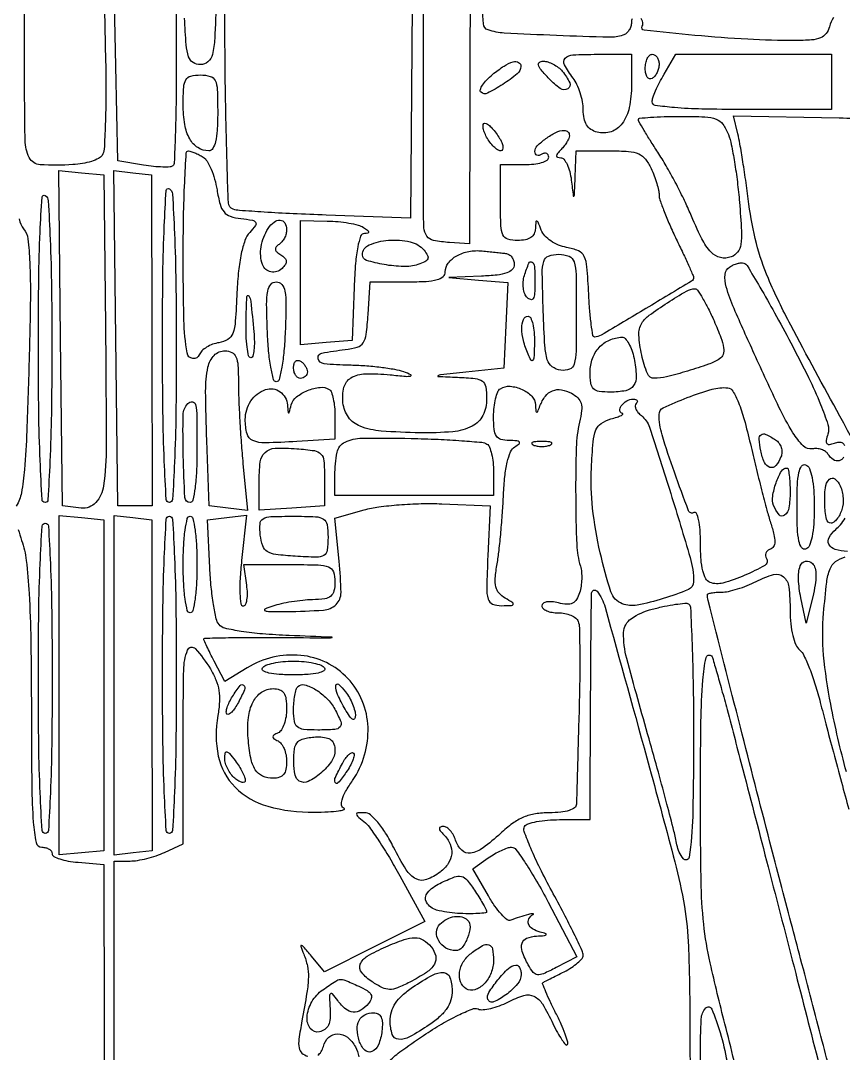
# Model space of a CAD drawing. Extents: x 24 to 1546, y 0 to 2379.
# Drawn here: x 188.4 to 307.7, y 1256.1 to 1405.9 of the extents above; entities that cross this region are included whole.
import ezdxf

# ---------------------------------------------------------------- set-up
doc = ezdxf.new("R2010")
doc.units = 0
doc.header["$MEASUREMENT"] = 0
doc.layers.get('0').update_dxf_attribs({"linetype": 'CONTINUOUS'})

msp = doc.modelspace()

# ---------------------------------------------------------------- linework, layer by layer
for points in [[(339.46395, 1554.999339, -0.000003), (282.698834, 1555.153426, -0.227171)], [(514.769083, 1516.135333, 0.000015), (559.321584, 1516.282001, 0.198049)], [(245.036602, 1495.453169, 0.000005), (244.992793, 1481.241243, 0.002008)], [(253.747389, 1478.25), (253.5, 1373.5), (250.628424, 1373.70491, -0.028549), (248.286929, 1374.007028, -0.196693), (247.332745, 1374.623798, -0.140136), (246.912096, 1375.85156, -0.012335), (246.822713, 1379.167029, -0.000951), (246.821518, 1382.300117, -0.000025), (246.843218, 1396.106877, -0.000053), (246.871267, 1412.331052, -0.000036), (246.906409, 1430.75)], [(302.225653, 1186.047247, -0.000033), (424.8983, 1186.005815, -0.00004), (547.358432, 1185.946715, -0.198766)], [(245.226601, 1414.365366), (244.953201, 1377.230732), (232.726601, 1377.675393, -0.002758), (227.951378, 1377.875439, -0.003961), (223.724376, 1378.109458, -0.002149), (220.155812, 1378.350796, -0.061101), (219.25, 1378.528642, -0.314686), (218.549308, 1379.459747, -0.002587), (218.258371, 1389.090771, -0.005219), (218.052386, 1403.211409, -0.001037), (218, 1428.468615)], [(277.075162, 1406.160499, 0.072152), (277, 1405.64235, -0.077611), (276.907082, 1405.047339, -0.06791), (276.635581, 1404.478676, -0.070324), (276.233606, 1404.021709, -0.097095), (275.759424, 1403.753141, -0.08756), (273.81136, 1403.464543, -0.003042), (266.126439, 1403.723488, -0.003653), (258.55791, 1404.080021, -0.067909), (256.213653, 1404.530838, -0.299967), (255.523452, 1405.415859, -0.010151), (255.249076, 1410.04594, -0.010498)], [(216.790619, 1408.983715, -0.004426), (216.564904, 1403.270465, -0.047198), (216.234719, 1400.971792, -0.154747), (215.59316, 1399.911274, -0.181889), (214.5, 1399.5, -0.142407), (213.430103, 1399.811029, -0.170922), (212.785494, 1400.630711, -0.063513), (212.434169, 1402.355213, -0.007586), (212.20431, 1406.25, -0.007213)], [(306.274262, 1406.344555, 0.070821), (305.710251, 1405, -0.100195), (305.220498, 1404.000213, -0.133917), (304.41939, 1403.392062, -0.07817), (303.081342, 1403.082927, -0.017759), (300.747244, 1403, -0.013493), (293.850829, 1403.186139, -0.009846), (286.205482, 1403.750321, -0.003174), (278.838028, 1404.487309, -0.552265), (278.548432, 1405.078364, 0.128846), (278.654792, 1405.425522, 0.100717), (278.591851, 1405.816177, 0.089041), (278.368157, 1406.190956, 0.075516)], [(316.509621, 1332.366477, -0.010782), (307.218584, 1348.5, -0.003142), (300.086017, 1361.723728, -0.020849), (296.847599, 1368.485094, -0.038577), (295.113224, 1373.584069, -0.031169), (294.029584, 1379.266668, 0.003699), (293.611154, 1382.382027, 0.003959), (293.155491, 1385.42105, 0.003758), (292.723651, 1388.026318, 0.018533), (292.415055, 1389.482427), (291.769798, 1392.053332), (307.134899, 1391.776666, -0.002873), (315.669224, 1391.57394, -0.022203)], [(669.79548, 1002.302636, -0.00002), (669.596685, 899.530331, -0.000025), (669.388942, 796.915146, -0.198373)], [(188.24063, 1377.120621, 0.14523), (188.863793, 1375.66412, -0.144815), (189.481825, 1374.222849, -0.018355), (189.757634, 1370.815013, -0.014169), (189.839011, 1365.637031, -0.003694), (189.67252, 1357.317195, -0.002003), (189.328646, 1346.369721, -0.012573), (188.990173, 1340.786704, -0.023504), (188.540365, 1337.416877, -0.093743), (187.796533, 1335.479801, 0.15408)], [(307.757963, 1342.56729, -0.225364), (307.10681, 1342.051377, -0.210624), (306.256924, 1342.213479, -0.103763), (305.48361, 1343.02652, 0.110485), (305.11996, 1343.398814, 0.064556), (304.55531, 1343.670272, 0.059705), (303.886738, 1343.805751, 0.062135), (303.214336, 1343.77652, -0.245127), (301.892089, 1344.204771, -0.057237), (300.411377, 1346.103019, -0.026195), (298.38661, 1349.847295, -0.00397), (294.796376, 1357.565233, -0.004251), (291.873662, 1364.12825, -0.03325), (290.74661, 1367.274429, -0.088686), (290.564841, 1369.075166, -0.236687), (291.211246, 1370.150776, -0.038015), (291.76379, 1370.444683, -0.037341), (292.357727, 1370.653588, -0.039844), (292.905425, 1370.755471, -0.102287), (293.304422, 1370.715603, -0.183592), (293.767897, 1370.350976, -0.002533), (295.631173, 1367.214152, -0.00673), (297.742873, 1363.504256, -0.004331), (300.095663, 1359.149479, -0.007576), (302.667704, 1354.105257, -0.017508), (304.407161, 1350.224414, -0.0184), (305.472103, 1347.303011, -0.156278), (305.475851, 1345.923912, 0.029039), (305.239564, 1344.995712, 0.208646), (305.338203, 1344.554982, 0.284776), (305.696248, 1344.410161, 0.049016), (306.434609, 1344.613281, -0.069108), (307.109128, 1344.770085, -0.166961), (307.599922, 1344.649744, -0.174773), (307.898977, 1344.259138, -0.076994)], [(202, 1213), (202, 1284), (204.300635, 1284, 0.041106), (205.374239, 1284.088412, 0.020257), (206.716106, 1284.367188, 0.01995), (208.094063, 1284.771257, 0.027417), (209.292833, 1285.25), (211.984396, 1286.5), (211.992198, 1301.309017, -0.003775), (212.075917, 1311.673751, -0.085847), (212.627432, 1314.590139, -0.563153), (213.751608, 1314.802671, -0.046407), (215.940624, 1311.857238, -0.040017), (216.745214, 1310.259029, -0.057182), (217.171613, 1308.731178, -0.053866), (217.254784, 1307.07879, -0.030892), (217.017428, 1305.095304, 0.097237), (217.093995, 1299.205617, 0.1452), (219.524815, 1294.705338, 0.130193), (224.262576, 1291.94063, 0.071024), (230.984398, 1291.078947, 0.00842), (233.024184, 1291.142511, 0.0201), (234.533372, 1291.275945, 0.045538), (235.313448, 1291.449887, 0.700426), (235.320696, 1291.638715, -0.265855), (234.968862, 1292.088354, -0.111182), (235.030303, 1292.882904, -0.056451), (235.547186, 1294.067565, -0.018011), (236.570696, 1295.699315, 0.158932), (238.798951, 1303.419141, 0.181751), (235.864637, 1310.481176, 0.183401), (229.032752, 1313.820603, 0.161228), (221.263754, 1312.019325), (218.027508, 1310.046125), (216.513754, 1312.973403, -0.003861), (215.933613, 1314.116828, -0.005717), (215.444303, 1315.128818, -0.002759), (215.044152, 1315.993515, -0.106346), (214.998768, 1316.20034, -0.408511), (215.116854, 1316.321747, -0.000763), (218.156072, 1316.388907, -0.004356), (221.626304, 1316.430049, -0.002612), (225.748768, 1316.421471, 0.00009), (233.109469, 1316.369036, 0.045998), (233.567643, 1316.408069, 0.8969), (233.564247, 1316.457696, 0.000147), (227.343326, 1316.706558, -0.010117), (223.514114, 1316.936291, -0.018557), (220.410535, 1317.301913, -0.017468), (218.054551, 1317.753323, -0.167589), (217.199421, 1318.285086, -0.117125), (216.794428, 1319.125231, -0.013479), (216.397587, 1321.199369, -0.015651), (216.064635, 1323.730559, -0.012166), (215.856096, 1326.5), (215.5, 1333.5), (218.337613, 1333.824877), (221.175225, 1334.149753), (220.471116, 1327.574877, 0.011404), (220.245219, 1324.888008, 0.024363), (220.219497, 1322.805905, 0.024877), (220.3481, 1321.316067, 0.374961), (220.71031, 1321, 0.292964), (221.041318, 1321.212156, 0.066276), (221.247179, 1321.88125, 0.048748), (221.313852, 1322.850196, 0.029261), (221.213308, 1324), (220.773001, 1327), (227.386501, 1327, -0.006177), (231.592205, 1326.948042, -0.084375), (233.08865, 1326.655496, -0.227215), (233.770517, 1325.941723, -0.079088), (234, 1324.5, -0.050919), (233.863587, 1323.163961, -0.174905), (233.415032, 1322.432034, -0.135536), (232.519797, 1322.047981, -0.026296), (230.75, 1321.90032, 0.019113), (229.323143, 1321.80188, 0.013248), (227.720313, 1321.586463, 0.013381), (226.189639, 1321.297077, 0.026632), (225, 1320.971846, 0.021186), (223.843032, 1320.53308, 0.6706), (223.846473, 1320.310969, 0.092397), (224.520384, 1320.181648, 0.003784), (227, 1320.187218, 0.014357), (232.326836, 1320.392547, 0.175844), (234.161239, 1321.201574, 0.209005), (234.88335, 1322.932547, 0.021313), (234.61293, 1327.473798), (233.971741, 1333.732166), (238.235871, 1334.921599, -0.034556), (240.357547, 1335.358181, -0.013887), (243.303662, 1335.671891, -0.013664), (246.507446, 1335.83538, -0.016821), (249.5, 1335.805516), (256.5, 1335.5), (256.171057, 1328.25, 0.004992), (256.006807, 1323.606257, 0.074039), (256.20515, 1321.994416, 0.234828), (256.852083, 1321.273761, 0.098065), (258.171057, 1321.030409, 0.006142), (259.607608, 1321.066817, 0.281729), (259.843427, 1321.223636, 0.377959), (259.773892, 1321.458371, 0.008336), (258.677365, 1322.120747, -0.082491), (257.794347, 1322.851531, -0.122373), (257.340484, 1323.742136, -0.079179), (257.250856, 1325.025141, -0.019774), (257.519553, 1327.115735, 0.0134), (257.79289, 1329.047394, 0.005511), (258.06418, 1331.678384, 0.005448), (258.293533, 1334.509618, 0.006964), (258.440019, 1337.122333, -0.016098), (258.637066, 1339.770434, -0.031858), (258.993733, 1341.846204, -0.03957), (259.478952, 1343.345694, -0.154799), (260.097831, 1344.081625, 0.036022), (260.694164, 1344.522325, 0.427579), (260.708166, 1344.78022, 0.191037), (260.353864, 1344.946762, 0.01377), (259.25, 1344.984687, -0.065709), (258.075439, 1345.147856, -0.183123), (257.414583, 1345.631211, -0.122112), (257.084677, 1346.581801, -0.022761), (257, 1348.440983, -0.027155), (257.074083, 1349.804037, -0.033693), (257.296379, 1351.054349, -0.035834), (257.618865, 1352.044193, -0.158978), (258.008949, 1352.505531, -0.158305), (259.413487, 1352.848606, -0.089033), (261.130471, 1352.406473, -0.091796), (262.542368, 1351.413976, -0.18407), (263.078947, 1350.182612, 0.007185), (263.135733, 1349.25674, 0.315171), (263.252795, 1349.113819, 0.378554), (263.403603, 1349.186643, 0.008361), (263.728891, 1350, -0.072641), (264.519306, 1351.41721, -0.134529), (265.561052, 1352.208428, -0.13922), (266.834133, 1352.343169, -0.080217), (268.302676, 1351.838013, -0.068138), (269.227495, 1351.167301, -0.134286), (269.690945, 1350.394661, -0.099166), (269.771662, 1349.329461, -0.026934), (269.474529, 1347.657788, 0.050058), (268.990921, 1343.950954, 0.008821), (268.906161, 1336.922072, 0.007891), (269.056622, 1329.880643, 0.066094), (269.591255, 1326.75, -0.053768), (269.752239, 1325.929339, -0.029277), (269.78075, 1324.901669, -0.028822), (269.686758, 1323.841532, -0.04034), (269.473103, 1322.915256, -0.058513), (269.025863, 1321.925018, -0.145995), (268.445191, 1321.395091, -0.13128), (267.625586, 1321.238545, -0.043419), (266.405716, 1321.434308, 0.036495), (265.46481, 1321.598676, 0.067833), (264.692058, 1321.571256, 0.105899), (264.185539, 1321.367806, 0.249451), (264, 1321.019052, 0.216516), (264.177128, 1320.629186, 0.078992), (264.702947, 1320.299347, 0.060068), (265.476766, 1320.074656, 0.040673), (266.393011, 1320, -0.048629), (267.343719, 1319.907317, -0.054174), (268.222999, 1319.632812, -0.061514), (268.906364, 1319.228995, -0.138405), (269.262359, 1318.75, -0.085614), (269.440334, 1317.840625, -0.003191), (269.496576, 1314.342187, -0.0057), (269.489483, 1310.188391, -0.003969), (269.390797, 1305.5, 0.000114), (269.255947, 1300.811593, 0.000164), (269.138792, 1296.657813, 0.000087), (269.041301, 1293.138513, 0.002591), (269.021449, 1292.25, -0.234456), (268.751078, 1291.727801, -0.081039), (267.972552, 1291.331624, -0.053152), (266.74516, 1291.079241, -0.024153), (265.105755, 1291, 0.039438), (263.063262, 1290.838644, 0.060529), (261.359155, 1290.351238, 0.057102), (259.752683, 1289.445097, 0.030937), (258, 1288, -0.028274), (255.470003, 1285.891291, -0.122011), (253.676989, 1285.142771, -0.234655), (252.397726, 1285.550187, -0.124176), (251.5, 1287, 0.048189), (251.173243, 1287.765089, 0.056007), (250.718985, 1288.4125, 0.064753), (250.212682, 1288.85454, 0.148173), (249.732612, 1289, 0.079319), (249.286116, 1288.92872, 0.339812), (249.143788, 1288.720251, 0.160129), (249.280972, 1288.370364, 0.023548), (249.8, 1287.8, -0.094424), (250.706048, 1286.467379, -0.128239), (250.927832, 1285.036094, -0.123017), (250.422491, 1283.635018, -0.082821), (249.25, 1282.392046, -0.073361), (247.276442, 1281.306586, -0.21504), (245.763903, 1281.408451, -0.131116), (244.339827, 1282.739426, -0.022356), (242.5, 1286, 0.021592), (241.35561, 1288.035368, 0.03607), (240.20263, 1289.625087, 0.042872), (239.135918, 1290.692041, 0.176762), (238.292024, 1291, 0.015028), (237.321026, 1290.97081, 0.372233), (237.143176, 1290.797389, 0.241585), (237.258604, 1290.515592, 0.008681), (238.185113, 1289.75, -0.068522), (238.997861, 1288.896155, -0.009952), (240.363714, 1286.916772, -0.011111), (241.888988, 1284.494078, -0.009312), (243.400633, 1281.860286), (247.04878, 1275.220573), (239.77439, 1271.581278), (232.5, 1267.941982), (230.583993, 1270.220991, 0.00294), (229.431164, 1271.57598, 0.154391), (229.143465, 1271.753795, 0.603152), (229.038737, 1271.63737, 0.008035), (229.478545, 1270.5, -0.045233), (229.999743, 1268.782585, -0.057847), (230.146041, 1267.137097, -0.033664), (229.93605, 1264.91431, -0.006076), (229.21826, 1260.822304, 0.011019), (228.782269, 1258.183755, 0.077314), (228.798645, 1256.884217, 0.174333), (229.213353, 1256.146492, 0.114928), (230.083257, 1255.688479, 0.085666)], [(305.921952, 1253.030288, 0.000663), (304.666301, 1257.866641, 0.000361), (303.112163, 1263.802647, 0.00036), (301.523161, 1269.836301, 0.000571), (300.152986, 1275, -0.001956), (297.068387, 1286.756014, -0.000713), (292.788608, 1303.429134, -0.000061), (288.104229, 1321.79656, -0.062479), (288, 1322.627419, -0.332256), (288.108828, 1322.773111, -0.026972), (288.602088, 1322.890554, -0.027861), (289.263954, 1322.97312, -0.017101), (290.04966, 1323, 0.053237), (291.043256, 1323.106094, 0.02114), (292.372521, 1323.45263, 0.020636), (293.787853, 1323.950991, 0.024361), (295.079028, 1324.540867, -0.048896), (297.607345, 1325.54935, -0.253474), (299.026444, 1325.239948, -0.189382), (299.80799, 1323.757996, -0.027752), (300, 1320.301226, 0.025191), (300.095978, 1318.397458, 0.033904), (300.385385, 1316.696449, 0.038034), (300.819803, 1315.351115, 0.126043), (301.370419, 1314.610243, -0.112449), (301.996179, 1313.813772, -0.016471), (302.818522, 1311.916759, -0.017913), (303.64936, 1309.570108, -0.014513), (304.375715, 1307, 0.00256), (305.178644, 1303.875414, 0.00114), (306.267227, 1299.765625, 0.001128), (307.439107, 1295.421065, 0.001526), (308.519118, 1291.5, -0.003235)], [(308.309017, 1328.90032, -0.060711), (306.531902, 1329.199407, -0.201499), (305.633402, 1329.934473, -0.25697), (305.649182, 1330.94492, -0.090092), (306.615186, 1332.095596, 0.045467), (307.288597, 1332.766583, 0.024453), (307.996237, 1333.702416, 0.02415)], [(188.090742, 1332.10011, 0.019644), (188.578817, 1330.497382, -0.055208), (189.241039, 1327.598464, -0.014089), (189.655934, 1322.791785, -0.010589), (189.905336, 1316.008224, -0.003707), (189.984944, 1306.25, 0.002156), (190.042061, 1294.953421, 0.016329), (190.266007, 1289.627509, 0.030443), (190.66757, 1286.683113, 0.357788), (191.5, 1286, -0.060759), (192.073602, 1285.930039, -0.079388), (192.559375, 1285.723982, -0.097345), (192.884606, 1285.418743, -0.157026), (193, 1285.060365, 0.278294), (193.231259, 1284.677051, 0.040858), (194.101562, 1284.305578, 0.036364), (195.313083, 1283.997446, 0.02345), (196.75, 1283.810365), (200.5, 1283.5), (200.632706, 1212.075852, 0.000619), (200.752866, 1173.267816, 0.004152), (200.996548, 1153.987986, 0.002026)], [(308.156757, 1296.925119, -0.016791), (305.879214, 1306.726821, -0.026574), (304.86181, 1313.864018, -0.043706), (304.855086, 1319.958459, -0.007385), (305.307457, 1324.42117, -0.063202), (305.787825, 1326.367048, -0.14289), (306.597114, 1327.426945, -0.091461), (308, 1328.108779, 0.002159)], [(241.738263, 1254.808074, -0.050648), (243.416201, 1256.304116, -0.00906), (246.862595, 1258.706829, -0.014332), (249.456198, 1260.340269, -0.02017), (251.864121, 1261.634057, -0.016891), (253.886767, 1262.534724, -0.190133), (254.749044, 1262.542806, 0.11464), (255.478216, 1262.441444, 0.034324), (256.593276, 1262.619996, 0.032428), (257.856067, 1262.999902, 0.030055), (259.092713, 1263.547944, -0.044248), (261.404143, 1264.494859, -0.189205), (262.862728, 1264.387289, -0.147246), (264.078297, 1263.277372, -0.02384), (265.604149, 1260.421764, 0.014241), (266.271392, 1259.113219, 0.025382), (266.903791, 1258.083549, 0.025231), (267.442318, 1257.37806, 0.438727), (267.700671, 1257.367337, 0.27828), (267.786359, 1257.713632, 0.012895), (267.382125, 1258.909208, 0.018241), (266.788255, 1260.360934, 0.01174), (266, 1262, -0.007357), (265.202687, 1263.62136, -0.012137), (264.582892, 1265.01658, -0.005783), (264.112589, 1266.186576, -0.369024), (264.180239, 1266.380027, -0.012961), (264.405977, 1266.503768, -0.000553), (265.213883, 1266.918638, -0.000948), (266.173227, 1267.40764, -0.000675), (267.25, 1267.952102, 0.026442), (268.302908, 1268.554498, 0.034469), (269.192187, 1269.218617, 0.036855), (269.826196, 1269.850906, 0.180183), (270, 1270.317545, 0.110366), (269.851856, 1270.980521, 0.003561), (268.661826, 1273.464291, 0.0067), (267.19, 1276.381051, 0.004586), (265.444515, 1279.65428, -0.009968), (263.743297, 1282.928896, -0.015091), (262.407713, 1285.848588, -0.009744), (261.434075, 1288.290827, -0.232415), (261.503532, 1289.005714, -0.180273), (262.001297, 1289.392438, -0.027406), (263.242063, 1289.707929, -0.027747), (264.813435, 1289.927311, -0.020812), (266.559017, 1290), (271, 1290), (271.078947, 1308.25, -0.002346), (271.210543, 1322.842886, -0.705126), (272.005806, 1323.114193, -0.100423), (273.163663, 1320.840867, -0.000568), (279.617615, 1297.5, -0.003014), (283.275995, 1283.89059, -0.022872), (284.666261, 1277.394647, -0.031629), (285.256652, 1271.618976, -0.008753), (285.449319, 1262.5), (285.5, 1248.5)], [(291.870424, 1255.032615, 0.005346), (290.543772, 1260.400235, -0.007738), (288.409332, 1269.21698, -0.028764), (287.473693, 1274.852249, -0.023051), (287.090934, 1281.126764, -0.003708), (287, 1293.387022, -0.00323), (287.069952, 1304.215764, -0.016377), (287.345515, 1310.245392, -0.031999), (287.812125, 1313.500038, -0.595976), (288.598923, 1313.73441, -0.12521), (288.741888, 1313.493881, -0.001008), (289.370806, 1311.348292, -0.003563), (290.072026, 1308.872399, -0.002275), (290.853654, 1305.98441, -0.001245), (293.151881, 1297.249493, -0.000321), (296.813433, 1283.153697, -0.000338), (300.812746, 1267.673775, -0.00044), (304.45109, 1253.5, -0.007647)], [(231.500868, 1255.843004, 0.115044), (231.996014, 1256.349932, 0.072321), (232.320129, 1257.116175, -0.141651), (233.107852, 1258.438656, -0.193383), (234.387612, 1258.935191, -0.164965), (235.817602, 1258.431081, -0.103742), (236.967521, 1257.060688, -0.08511), (237.447987, 1255.6185, -0.245859)]]:
    msp.add_lwpolyline(points, format="xyb")
for points in [[(200.750937, 1400, -0.005764), (200.792577, 1395.126898, -0.008406), (200.707574, 1390.83335, -0.004731), (200.541698, 1387.235309, -0.131241), (200.250937, 1386.347576, -0.136303), (199.731379, 1385.889724, -0.035922), (198.692463, 1385.475252, -0.033717), (197.394888, 1385.157195, -0.029059), (196, 1384.996259, -0.027246), (191.270871, 1384.985448, -0.270439), (189.675592, 1386.031617, -0.112504), (189.073693, 1388.512098, -0.003497), (189, 1399.049904), (189, 1413.099808), (194.75, 1412.799904), (200.5, 1412.5)], [(211, 1399.166667, -0.003434), (210.963333, 1393.827424, -0.005417), (210.850788, 1389.247663, -0.00165), (210.697676, 1385.293745, -0.188018), (210.492045, 1384.825378, -0.187497), (210.107439, 1384.656059, -0.016831), (209.034076, 1384.644938, -0.020073), (207.712463, 1384.728893, -0.014308), (206.242045, 1384.924413), (202.5, 1385.531404), (202.22178, 1399.265702), (201.943561, 1413), (206.47178, 1413), (211, 1413)], [(277, 1396.571429, -0.049846), (276.671176, 1393.281196, -0.107547), (275.653631, 1390.962189, -0.155033), (274.048976, 1389.778837, -0.146939), (272.017591, 1389.705651, -0.08254), (271.116648, 1390.108512, -0.106866), (270.486346, 1390.755053, -0.092122), (270.119794, 1391.683464, -0.048113), (270, 1392.925502, 0.045593), (269.892835, 1394.098295, 0.031165), (269.568717, 1395.397102, 0.031474), (269.094557, 1396.620351, 0.053762), (268.531803, 1397.55887, -0.035237), (267.269623, 1399.497543, -0.335831), (267.400335, 1400.416299, -0.184513), (268.516238, 1400.910032, -0.01291), (272, 1401), (277, 1401)], [(281, 1399.559017, -0.061875), (280.925833, 1398.961978, -0.051278), (280.70625, 1398.359775, -0.053305), (280.382836, 1397.842344, -0.08825), (280, 1397.5, -0.202618), (279.621877, 1397.441401, -0.181468), (279.29375, 1397.66835, -0.104212), (279.071541, 1398.195401, -0.047867), (279, 1398.940983, -0.0466), (279.073608, 1399.729059, -0.066561), (279.29375, 1400.395164, -0.086673), (279.618015, 1400.844577, -0.195654), (280, 1401, -0.142666), (280.38134, 1400.888931, -0.09965), (280.70625, 1400.576711, -0.08433), (280.925146, 1400.109818, -0.067639)], [(306, 1397), (306, 1393), (293, 1393, -0.005298), (287.193066, 1393.061534, -0.015725), (283.216119, 1393.271071, -0.013769), (280.447266, 1393.581429, -0.374018), (280, 1394.095708, -0.085044), (280.102674, 1394.694991, -0.016454), (280.50396, 1395.722687, -0.017069), (281.058835, 1396.903441, -0.015032), (281.715608, 1398.095708), (283.431215, 1401), (294.715608, 1401), (306, 1401)], [(260.968575, 1399.25, -0.212791), (260.43127, 1398.168786, -0.028461), (258.330204, 1396.626023, -0.026719), (256.10072, 1395.340516, -0.325024), (255.181607, 1395.487806, -0.281044), (255.086214, 1395.885472, -0.0654), (255.393702, 1396.533345, -0.048955), (256.005494, 1397.303062, -0.030046), (256.860784, 1398.08608, -0.026501), (258.537153, 1399.303858, -0.074928), (259.851295, 1399.899701, -0.190063), (260.636233, 1399.821311, -0.292294)], [(266.972096, 1398.533622, -0.061121), (268.039033, 1396.871369, -0.393898), (267.768172, 1396.001692, -0.288719), (266.669808, 1396.049779, -0.052725), (265.055864, 1397.440535, -0.013032), (263.90473, 1398.731696, -0.095413), (263.501045, 1399.450326, -0.34415), (263.637847, 1399.835413, -0.142591), (264.203241, 1400, -0.077532), (264.88623, 1399.893453, -0.044413), (265.656738, 1399.569252, -0.043088), (266.391877, 1399.094759, -0.05475)], [(217, 1392.5, -0.013676), (216.930748, 1389.968694, -0.044379), (216.690909, 1388.307692, -0.079487), (216.287928, 1387.329407, -0.261051), (215.7, 1387, -0.144232), (214.130533, 1387.462352, -0.123944), (212.952177, 1388.724213, -0.086484), (212.230315, 1390.817868, -0.039892), (212, 1393.7, -0.013918), (212.070614, 1396.236335, -0.118287), (212.395349, 1397.32, -0.20704), (213.099847, 1397.840008, -0.056948), (214.5, 1398, -0.067911), (215.929226, 1397.80498, -0.221767), (216.636364, 1397.2, -0.098356), (216.941399, 1395.900424, -0.008616)], [(291.048227, 1389.373153, -0.040716), (291.473035, 1387.906528, -0.009634), (291.932732, 1385.39854, -0.009852), (292.350008, 1382.486209, -0.009569), (292.656842, 1379.531319, -0.006888), (292.950211, 1375.380232, -0.051913), (292.857976, 1373.417261, -0.127038), (292.388063, 1372.316291, -0.137929), (291.455825, 1371.621422, -0.149866), (289.898799, 1371.513988, -0.148618), (288.54318, 1372.296842, -0.073598), (287.186256, 1374.25876, -0.016185), (285.489476, 1378, 0.015196), (284.571949, 1380.033739, 0.008612), (283.344674, 1382.441289, 0.008592), (282.023025, 1384.827375, 0.013985), (280.810852, 1386.800132, -0.004468), (279.733714, 1388.48057, -0.006685), (278.825688, 1389.969249, -0.003152), (278.081358, 1391.245361, -0.131177), (278, 1391.550132, -0.386417), (278.164089, 1391.730749, -0.005324), (279.769771, 1391.867851, -0.011632), (281.714676, 1391.967651, -0.007001), (284.024751, 1392, -0.009915), (287.652576, 1391.928053, -0.079729), (289.283318, 1391.599555, -0.149978), (290.261139, 1390.847474, -0.063611)], [(257.767927, 1389, -0.033184), (258.181404, 1388.228352, -0.072265), (258.367427, 1387.584546, -0.141623), (258.307132, 1387.169819, -0.294347), (258.043658, 1387, -0.149031), (257.595989, 1387.136464, -0.04574), (257.041851, 1387.5875, -0.04122), (256.481369, 1388.234589, -0.035017), (256, 1389, -0.029499), (255.645763, 1389.767498, -0.059177), (255.477478, 1390.4125, -0.10566), (255.50886, 1390.838491, -0.333255), (255.724269, 1391, -0.160081), (256.111006, 1390.872926, -0.034931), (256.652382, 1390.4125, -0.033029), (257.231441, 1389.765656, -0.026476)], [(268, 1389.2, -0.102712), (267.919239, 1388.811004, -0.032763), (267.6475, 1388.2825, -0.031128), (267.259244, 1387.71821, -0.030136), (266.8, 1387.2, 0.023187), (266.277393, 1386.626536, 0.161358), (266.141071, 1386.277871, 0.341127), (266.284522, 1386.07031, 0.077291), (266.736642, 1386, -0.228139), (267.201638, 1385.776183, -0.057839), (267.65787, 1385.045312, -0.047249), (268.039101, 1383.994634, -0.032555), (268.276604, 1382.75, 0.000683), (268.565664, 1380.446498, 0.602997), (268.648107, 1380.415527, 0.202828), (268.723309, 1380.573344, 0.000452), (268.839963, 1383.25), (269, 1387), (273.839485, 1387, -0.01656), (276.566968, 1386.909643, -0.084002), (278.041227, 1386.558473, -0.126828), (279.011673, 1385.814957, -0.059369), (279.839485, 1384.452947, -0.016682), (280.283708, 1383.384928, -0.016337), (280.659099, 1382.282264, -0.016462), (280.924523, 1381.294613, -0.057468), (281, 1380.6401, 0.083352), (281.127701, 1379.879387, 0.009308), (281.734375, 1378.223848, 0.011109), (282.542661, 1376.269095, 0.008794), (283.5, 1374.192056, -0.002755), (284.458113, 1372.177693, -0.004198), (285.265625, 1370.417254, -0.001593), (285.941075, 1368.898551, -0.104199), (286, 1368.618869, -0.262704), (285.716752, 1368.116974, -0.00079), (279.100282, 1364.13628, -0.001295), (272.616793, 1360.272323, -0.134517), (271.622887, 1360, -0.368671), (271.402771, 1360.187831, -0.006639), (271.16292, 1361.834117, -0.013036), (270.94982, 1363.849862, -0.007903), (270.797717, 1366.243804, 0.008208), (270.545447, 1370.176361, 0.090751), (270.139557, 1371.693076, 0.18441), (269.304101, 1372.492852, 0.056582), (267.599385, 1372.993804, -0.053618), (266.405799, 1373.336903, -0.052769), (265.305569, 1373.92726, -0.0567), (264.433179, 1374.678921, -0.093989), (263.91967, 1375.5, 0.005305), (263.459967, 1376.64405, 0.226736), (263.270102, 1376.814709, 0.475937), (263.128563, 1376.717424, 0.010013), (263.070285, 1375.75, -0.103678), (262.877191, 1374.983427, -0.13065), (262.400168, 1374.432029, -0.102661), (261.612033, 1374.105149, -0.047173), (260.5, 1374, -0.067911), (259.070774, 1374.19502, -0.221767), (258.363636, 1374.8, -0.098356), (258.058601, 1376.099576, -0.008616), (258, 1379.5), (258, 1385), (261.5, 1385, 0.028651), (262.841003, 1385.076904, 0.044842), (263.971875, 1385.311086, 0.056132), (264.763029, 1385.651158, 0.26942), (265, 1386.059017, 0.108972), (264.921712, 1386.413961, 0.182303), (264.70625, 1386.6254, 0.161196), (264.3821, 1386.656512, 0.082592), (264, 1386.5, -0.077671), (263.617661, 1386.339006, -0.155354), (263.29375, 1386.360003, -0.185701), (263.079084, 1386.55609, -0.116366), (263, 1386.891293, -0.19799), (263.343443, 1387.724619, -0.040546), (264.578683, 1388.781842, -0.042458), (266.041128, 1389.662431, -0.104528), (267.25, 1389.969591, -0.106845), (267.536103, 1389.919785, -0.103631), (267.779688, 1389.756067, -0.100239), (267.942838, 1389.503034, -0.093492)], [(214.890488, 1386.088844, -0.118236), (215.467981, 1385.494363, -0.033444), (216.055043, 1384.33481, -0.031702), (216.562111, 1382.894095, -0.028806), (216.902329, 1381.354157, 0.024), (217.347622, 1379.242535, 0.108889), (217.916834, 1378.129546, 0.141421), (218.818871, 1377.512236, 0.051219), (220.349097, 1377.175158, -0.012583), (222.034985, 1376.93821, -0.21277), (222.492627, 1376.635698, -0.311455), (222.475713, 1376.171749, -0.023819), (221.638132, 1375.152634, 0.099685), (220.955307, 1374.00533, 0.03237), (220.419798, 1372.09581, 0.026712), (220.026346, 1369.582542, 0.014697), (219.800875, 1366.477476, -0.00721), (219.559627, 1362.287511, -0.06797), (219.189033, 1360.528668, -0.16946), (218.469773, 1359.637637, -0.10416), (217.188851, 1359.172436, 0.051992), (216.264327, 1358.941592, 0.050294), (215.396262, 1358.523253, 0.054482), (214.708572, 1357.991251, 0.10971), (214.331862, 1357.422436, -0.353346), (213.380725, 1356.871411, -0.323755), (212.563179, 1357.680876, -0.034923), (212.11081, 1362.46191, -0.00613), (212, 1371.5, -0.004535), (212.053903, 1377.442314, -0.007564), (212.220313, 1382.442377, -0.002286), (212.446242, 1386.703731, -0.403381), (212.75, 1386.984687, -0.072767), (213.130686, 1386.921027, -0.021354), (213.688143, 1386.715217, -0.020958), (214.303089, 1386.427002, -0.021083)], [(200.728448, 1361.5, -0.002067), (200.83655, 1344.201085, -0.033725), (200.457989, 1338.412997, -0.152589), (199.324828, 1335.978131, -0.24132), (197.215122, 1335.186943), (194.5, 1335.5), (194.232075, 1359.814695), (193.964149, 1384.129391), (197.232075, 1383.814695), (200.5, 1383.5)], [(211, 1358.440983, -0.003177), (210.939083, 1348.854248, -0.007956), (210.73886, 1341.860246, -0.003267), (210.461615, 1336.435763, -0.397442), (210, 1336, -0.397967), (209.537498, 1336.437394, -0.003112), (209.260842, 1342.014754, -0.007752), (209.060812, 1349.19863, -0.003084), (209, 1359.059017, -0.002888), (209.058059, 1369.110145, -0.008245), (209.254141, 1376.10072, -0.004452), (209.52992, 1381.256798, -0.566613), (210, 1381.5, -0.245082), (210.448416, 1380.746013, -0.003126), (210.731975, 1375.032861, -0.007452), (210.93635, 1367.847671, -0.003383)], [(192.957693, 1357.944716, -0.003419), (192.883162, 1348.872648, -0.007553), (192.67434, 1341.95047, -0.002707), (192.393116, 1336.405948, -0.397878), (191.963734, 1336, -0.398756), (191.533508, 1336.407982, -0.002592), (191.26068, 1342.101984, -0.007367), (191.061814, 1349.212475, -0.003307), (191, 1358.559017, -0.002979), (191.058267, 1368.339524, -0.008337), (191.254207, 1375.191404, -0.004483), (191.529547, 1380.263716, -0.566329), (191.993959, 1380.503733, -0.245219), (192.436585, 1379.759045, -0.003158), (192.712027, 1374.143516, -0.007536), (192.906527, 1367.103878, -0.003482)], [(227, 1375.559017, -0.067809), (226.917991, 1374.957091, -0.052386), (226.674888, 1374.340393, -0.053437), (226.316794, 1373.802017, -0.081053), (225.893237, 1373.434017, 0.077204), (225.473772, 1373.075166, 0.220194), (225.371769, 1372.714398, 0.171082), (225.577068, 1372.33573, 0.045414), (226.134878, 1371.916641, -0.054032), (226.728976, 1371.454096, -0.177858), (226.941295, 1371.013739, -0.172274), (226.821161, 1370.53113, -0.0501), (226.328773, 1369.928773, -0.249134), (224.72638, 1369.438231, -0.268556), (223.501763, 1370.503636, -0.127548), (223.304351, 1373.084095, -0.095951), (224.334338, 1375.75, -0.085747), (225.166819, 1376.678211, -0.187182), (226.065858, 1376.954897, -0.248657), (226.738238, 1376.53433, -0.13186)], [(238.129022, 1375.899099, -0.02053), (238.710488, 1375.496394, -0.187551), (238.869265, 1375.239286, -0.401919), (238.758493, 1375.070908, -0.053028), (238.292064, 1375.015313, 0.312892), (237.731032, 1374.615497, 0.038603), (237.310852, 1373.085282, 0.028454), (236.990631, 1370.708545, 0.009842), (236.792064, 1367.25), (236.5, 1359.5), (232.75, 1359.189635), (229, 1358.879269), (229, 1367.876955), (229, 1376.874641), (232.879022, 1376.821106, -0.019681), (234.464619, 1376.73674, -0.020336), (236.021306, 1376.528183, -0.020552), (237.349574, 1376.238199, -0.07731)], [(246.930205, 1372.584098, -0.05091), (247.433646, 1371.833804, -0.228507), (247.454192, 1371.319901, -0.183348), (247.05379, 1370.908632, -0.032208), (246.030178, 1370.509578, -0.084147), (243.943738, 1370.216758, -0.036149), (241.137094, 1370.500431, -0.030923), (238.595133, 1371.10856, -0.329766), (238, 1371.912789, -0.301702), (238.953315, 1373.348874, -0.081101), (241.750538, 1374.024154, -0.072217), (244.920156, 1373.804619, -0.167731)], [(258.75, 1372.127623, -0.114256), (259.227112, 1371.964589, -0.090013), (259.632812, 1371.596864, -0.083703), (259.90571, 1371.082636, -0.080394), (260, 1370.5, -0.196785), (259.711902, 1369.796333, -0.114149), (258.929215, 1369.298759, -0.059312), (257.520696, 1368.983081, -0.016308), (255.25, 1368.825293), (250.5, 1368.650586), (254.796166, 1368.265539), (259.092333, 1367.880493), (258.796166, 1361.690246), (258.5, 1355.5), (253, 1354.912997, 0.00063), (249.312671, 1354.514759, 0.108315), (248.937525, 1354.388508, 0.743459), (248.965625, 1354.277639, 0.001408), (251.75, 1354.162997, -0.014629), (254.338624, 1353.987768, -0.135217), (255.377886, 1353.58987, -0.198632), (255.866993, 1352.781608, -0.038025), (256, 1351.035184, -0.114172), (255.442186, 1348.624158, -0.162597), (253.912682, 1347.069031, -0.097064), (251.074082, 1346.259505, -0.025362), (246.315741, 1346.09968, -0.014879), (240.716428, 1346.362449, -0.073632), (237.647987, 1347.060379, -0.145292), (235.97128, 1348.359566, -0.127635), (235.169924, 1350.43104, -0.08984), (235.315694, 1352.706519, -0.199573), (236.330229, 1354.077307, -0.130439), (238.401957, 1354.673647, -0.031465), (242, 1354.522253, 0.003969), (244.254994, 1354.302778, 0.072004), (244.975706, 1354.342222, 0.725809), (244.996681, 1354.521165, 0.023678), (244, 1354.924414, 0.04114), (242.676953, 1355.269127, 0.012626), (240.633437, 1355.57253, 0.012541), (238.319928, 1355.797796, 0.013425), (236.05, 1355.90032, -0.019092), (232.426306, 1356.105158, -0.319973), (231.566793, 1356.849939, -0.426969), (232.080218, 1357.65159, -0.021386), (235.5, 1358.173053, 0.043916), (237.24677, 1358.520471, 0.179299), (238.100884, 1359.154982, 0.11515), (238.541175, 1360.369653, 0.013596), (238.804791, 1363.25), (239.109582, 1368), (244.554791, 1368, 0.012652), (247.222022, 1368.067505, 0.052472), (248.811371, 1368.316587, 0.109486), (249.680941, 1368.767534, 0.22212), (250, 1369.45031, -0.166691), (250.434855, 1370.71844, -0.099273), (251.655609, 1371.77241, -0.08306), (253.414677, 1372.411672, -0.072746), (255.371318, 1372.485268, 0.000297), (256.277921, 1372.387848, 0.000248), (257.241887, 1372.285326, 0.00025), (258.12456, 1372.192338, 0.000679)], [(269, 1363.430449, -0.003955), (268.956423, 1357.921624, -0.06269), (268.693683, 1356.071069, -0.238885), (268.018077, 1355.324036, -0.127601), (266.75, 1355.180449, -0.123847), (265.498206, 1355.691379, -0.163597), (264.794681, 1356.692592, -0.057846), (264.441968, 1358.715393, -0.00547), (264.209558, 1363.75, -0.003911), (264.059328, 1369.23788, -0.071571), (264.273674, 1370.966715, -0.241785), (264.97448, 1371.733123, -0.089139), (266.459558, 1372, -0.095743), (267.941113, 1371.713678, -0.229084), (268.675888, 1370.906687, -0.068197), (268.955254, 1369.083101, -0.003958)], [(263, 1367.8, -0.015997), (262.951961, 1366.29886, -0.104921), (262.75, 1365.577711, -0.346059), (262.39657, 1365.418886, -0.136187), (261.900663, 1365.699337, -0.105734), (261.528488, 1366.274001, -0.057476), (261.320107, 1367.092813, -0.053485), (261.294754, 1368.014225, -0.057055), (261.468051, 1368.899337, -0.020414), (262.132825, 1370.730991, -0.484371), (262.592084, 1370.862898, -0.229024), (262.942191, 1370.219077, -0.011947)], [(226.79381, 1360.75, -0.012929), (226.6091, 1357.970612, -0.021099), (226.292557, 1355.629688, -0.016442), (225.907638, 1353.819135, -0.344883), (225.5, 1353.5, -0.344883), (225.092362, 1353.819135, -0.016442), (224.707443, 1355.629688, -0.021099), (224.3909, 1357.970612, -0.012929), (224.20619, 1360.75, -0.00699), (224.101261, 1364.705318, -0.04732), (224.261517, 1366.654619, -0.128856), (224.711318, 1367.627933, -0.224039), (225.5, 1368, -0.224039), (226.288682, 1367.627933, -0.128856), (226.738483, 1366.654619, -0.04732), (226.898739, 1364.705318, -0.00699)], [(222.241556, 1360.75, -0.019922), (222.320753, 1359.312389, -0.033166), (222.258811, 1358.101562, -0.036779), (222.088703, 1357.221531, -0.338711), (221.799199, 1357, -0.353901), (221.490425, 1357.249843, -0.020204), (221.26884, 1358.542187, -0.02358), (221.129097, 1360.237253, -0.0143), (221.116001, 1362.25, -0.00427), (221.227043, 1365.873868, -0.705894), (221.494487, 1365.957267, -0.135585), (221.797499, 1365.185687, -0.002453)], [(288.975391, 1362.322728, -0.012309), (289.972695, 1359.909265, -0.055877), (290.356789, 1358.439425, -0.114435), (290.276276, 1357.482221, -0.173443), (289.772185, 1356.826316, -0.058911), (288.166294, 1356.041891, -0.01185), (285.134797, 1355.060803, -0.011821), (282.060772, 1354.224407, -0.059416), (280.295313, 1354.005577, -0.3114), (279.299923, 1354.685298, -0.037169), (278.485434, 1357.379363, -0.039453), (278.07493, 1360.283516, -0.155006), (278.509992, 1362.016167, -0.097429), (279.559754, 1363.147946, -0.013559), (282.209968, 1364.967349, -0.011911), (284.964225, 1366.658577, -0.13113), (286.203206, 1366.996262, -0.252527), (286.567974, 1366.801982, -0.012828), (287.307607, 1365.624953, -0.017942), (288.131584, 1364.114876, -0.011787)], [(262.929715, 1359.25, -0.0061), (262.867938, 1357.254037, -0.111763), (262.702248, 1356.645286, -0.581805), (262.444099, 1356.637905, -0.034928), (262, 1357.5, -0.039972), (261.327159, 1359.490585, -0.061591), (261.104402, 1361.292084, -0.093165), (261.340718, 1362.549343, -0.30912), (262, 1363, -0.291226), (262.381755, 1362.75704, -0.048593), (262.685604, 1361.898438, -0.040272), (262.884228, 1360.687087, -0.025196)], [(277.370541, 1356.897294, -0.034797), (277.699617, 1354.336996, -0.168876), (277.305964, 1352.948868, -0.194229), (276.178012, 1352.215994, -0.048165), (273.940983, 1352, -0.032106), (272.302044, 1352.105347, -0.166155), (271.49921, 1352.500793, -0.16561), (271.104849, 1353.305695, -0.031844), (271, 1354.95031, -0.087669), (271.340947, 1356.879869, -0.09901), (272.318668, 1358.48478, -0.101938), (273.811428, 1359.557437, -0.098538), (275.625, 1359.969591, -0.217238), (276.10045, 1359.768123, -0.056432), (276.601815, 1359.079648, -0.046792), (277.050603, 1358.083154, -0.033074)], [(220.007109, 1353.25, 0.009563), (220.054541, 1350.950335, 0.004126), (220.201619, 1347.888675, 0.004081), (220.411707, 1344.631826, 0.005393), (220.659288, 1341.668893), (221.304357, 1334.837786), (218.535714, 1335.168893), (215.76707, 1335.5), (215.415032, 1345, -0.007434), (215.2563, 1352.157819, -0.05219), (215.593676, 1355.625729, -0.143476), (216.498293, 1357.337044, -0.202584), (218.067388, 1358, -0.115524), (219.060629, 1357.76741, -0.182757), (219.649205, 1357.134627, -0.083799), (219.935709, 1355.856334, -0.012946)], [(230, 1354.940983, -0.105429), (229.923444, 1354.581949, -0.099231), (229.70625, 1354.276414, -0.096318), (229.381732, 1354.071618, -0.092995), (229, 1354, -0.153634), (228.618621, 1354.120018, -0.097988), (228.29375, 1354.457961, -0.080552), (228.074545, 1354.962904, -0.062283), (228, 1355.559017, -0.066118), (228.073267, 1356.110654, -0.138808), (228.29375, 1356.478525, -0.191142), (228.620352, 1356.607943, -0.139169), (229, 1356.5, -0.06081), (229.382515, 1356.193797, -0.051032), (229.70625, 1355.7871, -0.053229), (229.926698, 1355.346558, -0.089642)], [(227.116001, 1350.143011, 0.002721), (227.196744, 1349.081647, 0.39285), (227.281289, 1349.00433, 0.335139), (227.380601, 1349.080556, 0.00245), (227.669562, 1350.147375, -0.161777), (228.43013, 1351.307259, -0.070689), (230.038311, 1352.246254, -0.070875), (231.83819, 1352.697853, -0.165972), (233.173541, 1352.392745, -0.172839), (233.494248, 1351.992015, -0.030426), (233.757228, 1351.048405, -0.029837), (233.939489, 1349.853051, -0.022917), (234, 1348.533533), (234, 1345.185099), (228.486764, 1344.84255, -0.009342), (223.87205, 1344.642286, -0.107309), (222.098022, 1344.981837, -0.233309), (221.262272, 1345.955222, -0.062845), (221, 1348.033643, -0.147674), (221.810515, 1350.718071, -0.164516), (223.943632, 1352.367548, -0.24314), (226.043939, 1352.061056, -0.223195)], [(294.23751, 1344.49567, 0.003255), (295.02083, 1341.181187, 0.003131), (295.857116, 1337.834159, 0.003098), (296.630933, 1334.893422, 0.011359), (297.17458, 1333.046147, -0.016554), (297.652836, 1331.35646, -0.063528), (297.778883, 1330.273213, -0.125353), (297.598592, 1329.596713, -0.18693), (297.132211, 1329.210737, 0.091856), (296.739525, 1328.993681, 0.119685), (296.493632, 1328.666445, 0.12776), (296.434394, 1328.279807, 0.113348), (296.565738, 1327.893634, -0.422299), (296.310375, 1326.874819, -0.030804), (293.443757, 1325.438602, -0.032518), (290.25623, 1324.318736, -0.161187), (288.383267, 1324.406421, -0.181114), (287.772977, 1324.946839, -0.061682), (287.344004, 1326.071154, -0.042629), (287.081015, 1327.742419, -0.01772), (287, 1330.027632, 0.015935), (286.936448, 1332.021184, 0.036022), (286.73219, 1333.516592, 0.058174), (286.429176, 1334.41892, 0.447824), (286.050607, 1334.531277, -0.470799), (285.275081, 1334.793846, -0.005823), (283.215284, 1340.390317, -0.012132), (281.431878, 1345.830934, -0.073254), (281, 1348.76292, -0.29207), (281.616444, 1349.728197, -0.015872), (285.093488, 1351.208076, -0.022619), (288.685637, 1352.420117, -0.094158), (290.951372, 1352.630128, -0.241263), (291.694198, 1352.155243, -0.03616), (292.499188, 1350.51491, -0.028445), (293.345642, 1348.019754, -0.011155)], [(277.68221, 1350.348877, 0.197448), (277.542947, 1350.015328, 0.102911), (277.633733, 1349.566226, 0.075609), (277.943362, 1349.067379, 0.049805), (278.431526, 1348.598877, -0.148244), (279.597716, 1346.934326, -0.003159), (282.687212, 1337.305069, -0.00528), (285.498744, 1328.005463, -0.070876), (286, 1324.48708, -0.30408), (285.249125, 1323.366576, -0.022643), (281.607993, 1322.05914, -0.027206), (277.807441, 1321.108672, -0.140175), (275.668011, 1321.297155, -0.226538), (274.028409, 1323.026267, -0.022254), (272.461582, 1328.714701, -0.028041), (271.365725, 1335.168079, -0.040318), (271.182987, 1340.958655, -0.008937), (271.440641, 1344.803258, -0.072755), (271.841528, 1346.515065, -0.152051), (272.608597, 1347.469303, -0.080676), (274, 1348.108975, 0.011098), (274.908387, 1348.382138, 0.030859), (275.527976, 1348.626744, 0.118602), (275.735716, 1348.792618, 0.582259), (275.690983, 1348.90032, -0.360003), (275.318302, 1349.294724, -0.176073), (275.524609, 1350.005204, -0.095992), (276.316229, 1350.740046, -0.140112), (277.225684, 1351, -0.060572), (277.604793, 1350.953904, -0.181276), (277.816694, 1350.808733, -0.249123), (277.842939, 1350.596755, -0.105457)], [(214, 1343.5, -0.011522), (213.931377, 1340.522473, -0.02162), (213.716667, 1338.125, -0.018508), (213.409838, 1336.332853, -0.354925), (213, 1336, -0.398951), (212.242495, 1336.718824, -0.007285), (212.013844, 1342.761632, -0.009338), (211.986565, 1348.723617, -0.19525), (212.666667, 1350.333333, -0.214384), (213.348283, 1350.592252, -0.342175), (213.794427, 1350.20196, -0.045241), (213.970421, 1348.487275, -0.002965)], [(256.034001, 1344.478986, -0.162552), (256.407808, 1344.030599, -0.034473), (256.716238, 1343.046552, -0.032703), (256.929123, 1341.80213, -0.026018), (257, 1340.440983), (257, 1337), (245.5, 1337), (234, 1337), (234, 1339.918213, -0.048699), (234.327621, 1343.273941, -0.235095), (235.463415, 1344.748179, -0.111074), (237.923026, 1345.327466, -0.007803), (245.044436, 1345.288003, -0.00535), (248.95503, 1345.16342, -0.007734), (252.407342, 1344.962905, -0.004422), (255.299785, 1344.724234, -0.116118)], [(297.895717, 1345.085612, -0.095843), (298.382418, 1344.627109, -0.080028), (298.700982, 1343.991183, -0.07897), (298.806466, 1343.279157, -0.089203), (298.677102, 1342.600925, -0.084387), (297.931909, 1341.34292, -0.300088), (297.076003, 1341.092567, -0.218682), (296.27999, 1341.803641, -0.055614), (295.755249, 1343.5, -0.025632), (295.520333, 1345.196065, -0.260569), (295.802007, 1345.821057, -0.279003), (296.462328, 1345.882914, -0.028434)], [(232.5, 1339.5), (232.5, 1335.5), (227.75, 1335.195209), (223, 1334.890418), (223, 1338.778542, -0.028134), (223.174995, 1341.886061, -0.180765), (223.876041, 1343.26556, -0.178624), (225.315195, 1343.856176, -0.027351), (228.463721, 1343.797055, -0.017451), (231.026148, 1343.518295, -0.169964), (231.979167, 1343.022179, -0.172187), (232.408342, 1342.043008, -0.018016)], [(262.75, 1344.337719, 0.057986), (263.320008, 1344.181385, 0.037979), (264, 1344.12966, 0.037979), (264.679992, 1344.181385, 0.057986), (265.25, 1344.337719, 0.174857), (265.459382, 1344.525001, 0.447206), (265.398438, 1344.693942, 0.078554), (264.89144, 1344.810911, 0.017491), (264, 1344.842105, 0.017491), (263.10856, 1344.810911, 0.078554), (262.601562, 1344.693942, 0.447206), (262.540618, 1344.525001, 0.174857)], [(300, 1337.5, -0.037808), (299.828336, 1335.233048, -0.187352), (299.202703, 1334.144327, -0.40857), (298.406061, 1334.221788, -0.083119), (297.610575, 1335.572442, -0.132543), (297.472062, 1336.91433, -0.045049), (297.962703, 1338.830015, -0.043318), (298.739358, 1340.535387, -0.270541), (299.535184, 1341, -0.358238), (299.718817, 1340.84906, -0.015697), (299.86346, 1339.971875, -0.020541), (299.966527, 1338.841858, -0.012471)], [(303.5, 1335.322647, -0.015682), (303.423085, 1332.870972, -0.035091), (303.176276, 1331.024501, -0.046233), (302.790534, 1329.757019, -0.218545), (302.25, 1329.250787, -0.341493), (301.671759, 1329.452627, -0.094226), (301.281767, 1330.404332, -0.040771), (301.059514, 1332.255054, -0.009506), (301, 1335.385282, -0.009279), (301.058445, 1338.534418, -0.041503), (301.279377, 1340.365558, -0.101451), (301.671315, 1341.279197, -0.345333), (302.25, 1341.457142, -0.209866), (302.787363, 1340.925096, -0.043936), (303.173507, 1339.625552, -0.034278), (303.422004, 1337.760879, -0.01599)], [(307.493595, 1334.979821, -0.040113), (307.184355, 1334.222161, -0.050031), (306.775854, 1333.581572, -0.058478), (306.335089, 1333.139997, -0.168954), (305.932612, 1333, -0.362255), (305.265332, 1333.556476, -0.035815), (305.020754, 1335.79149, -0.037386), (305.108651, 1338.144329, -0.169938), (305.69461, 1339.361277, -0.378186), (306.502603, 1339.411661, -0.130826), (307.27055, 1338.401008, -0.078392), (307.686832, 1336.647922, -0.096298)], [(193, 1310.5, -0.003168), (192.939094, 1300.887134, -0.007936), (192.738889, 1293.875, -0.003252), (192.461701, 1288.435923, -0.397494), (192, 1288, -0.397494), (191.538299, 1288.435923, -0.003252), (191.261111, 1293.875, -0.007936), (191.060906, 1300.887134, -0.003168), (191, 1310.5, -0.003168), (191.060906, 1320.112866, -0.007936), (191.261111, 1327.125, -0.003252), (191.538299, 1332.564077, -0.397494), (192, 1333, -0.397494), (192.461701, 1332.564077, -0.003252), (192.738889, 1327.125, -0.007936), (192.939094, 1320.112866, -0.003168)], [(211, 1311, -0.003092), (210.939179, 1301.165745, -0.007771), (210.73913, 1294, -0.003126), (210.462419, 1288.437242, -0.397918), (210, 1288, -0.397918), (209.537581, 1288.437242, -0.003126), (209.26087, 1294, -0.007771), (209.060821, 1301.165745, -0.003092), (209, 1311, -0.003092), (209.060821, 1320.834255, -0.007771), (209.26087, 1328, -0.003126), (209.537581, 1333.562758, -0.397918), (210, 1334, -0.397918), (210.462419, 1333.562758, -0.003126), (210.73913, 1328, -0.007771), (210.939179, 1320.834255, -0.003092)], [(214, 1327, -0.01259), (213.930567, 1324.243014, -0.022889), (213.714286, 1322, -0.020168), (213.405433, 1320.323933, -0.350432), (213, 1320, -0.350432), (212.594567, 1320.323933, -0.020168), (212.285714, 1322, -0.022889), (212.069433, 1324.243014, -0.01259), (212, 1327, -0.01259), (212.069433, 1329.756986, -0.022889), (212.285714, 1332, -0.020168), (212.594567, 1333.676067, -0.350432), (213, 1334, -0.350432), (213.405433, 1333.676067, -0.020168), (213.714286, 1332, -0.022889), (213.930567, 1329.756986, -0.01259)], [(233, 1330.945209, -0.032503), (232.877408, 1329.061367, -0.233098), (232.38621, 1328.324539, -0.138501), (231.334972, 1328.056624, -0.009593), (228.25, 1328.195209, -0.01391), (225.441637, 1328.454017, -0.106113), (224.194236, 1328.882886, -0.175693), (223.537145, 1329.694828, -0.054549), (223.183578, 1331.25, -0.044569), (223.141435, 1332.903597, -0.250661), (223.591556, 1333.629916, -0.123298), (224.688569, 1333.9447, -0.00852), (227.933578, 1334, -0.009417), (231.199126, 1333.938489, -0.126904), (232.335371, 1333.599263, -0.22352), (232.861098, 1332.811353, -0.037165)], [(303.270345, 1322.331408), (302.303506, 1318.5), (301.552635, 1322.185115, -0.036273), (301.203072, 1324.890638, -0.095518), (301.464078, 1326.819751, -0.272246), (302.226672, 1327.480876, -0.246848), (303.23146, 1327.16854, -0.137851), (303.609982, 1326.494086, -0.057415), (303.738902, 1325.449031, -0.042863), (303.631236, 1324.064977, -0.020972)], [(286, 1301.940983, -0.005428), (285.875491, 1290.472049, -0.032887), (285.356487, 1284.553171, -0.651296), (284.527648, 1284.330007, -0.124079), (283.593167, 1286.35507, 0.015751), (283.158328, 1288.327902, 0.00237), (282.143621, 1292.249671, 0.002659), (280.898459, 1296.869979, 0.002294), (279.542401, 1301.710421, -0.00382), (276.312224, 1313.377531, -0.071816), (275.861581, 1317.144333, -0.241785), (276.950717, 1319.143773, -0.086353), (280, 1320.524832, -0.011538), (281.778309, 1320.941062, -0.015759), (283.398438, 1321.228066, -0.012533), (284.74071, 1321.388213, -0.147785), (285.25, 1321.285102, -0.263974), (285.554249, 1320.80134, -0.001622), (285.779688, 1315.436473, -0.005982), (285.945955, 1309.231423, -0.003707)], [(232.5, 1312, -0.422793), (232.396337, 1311.587884, -0.076575), (231.576994, 1311.268658, -0.039897), (230.099943, 1311.06214, -0.014792), (228, 1311, -0.014792), (225.900057, 1311.06214, -0.039897), (224.423006, 1311.268658, -0.076575), (223.603663, 1311.587884, -0.422793), (223.5, 1312, -0.169477), (223.977976, 1312.387676, -0.031768), (225.076814, 1312.70625, -0.030777), (226.468386, 1312.926732, -0.023905), (228, 1313, -0.023905), (229.531614, 1312.926732, -0.030777), (230.923186, 1312.70625, -0.031768), (232.022024, 1312.387676, -0.169477)], [(220, 1307, -0.025484), (219.51933, 1306.202385, -0.0456), (219.03588, 1305.609953, -0.065035), (218.619331, 1305.283099, -0.342758), (218.349692, 1305.316975, -0.233866), (218.241928, 1305.635823, -0.042302), (218.381274, 1306.26456, -0.037791), (218.687635, 1307.035613, -0.026131), (219.142857, 1307.857143, -0.022558), (220.242176, 1309.452496, -0.454913), (220.763108, 1309.488218, -0.308299), (220.887466, 1308.83202, -0.020148)], [(233.977082, 1306.042823, -0.023706), (234.848142, 1304.21159, -0.276719), (234.7396, 1303.459527, -0.21057), (233.979683, 1303.071163, -0.014346), (231.5, 1303, -0.021302), (229.466945, 1303.086654, -0.149941), (228.558824, 1303.452381, -0.187694), (228.119651, 1304.220831, -0.03705), (228, 1305.833333, -0.020477), (228.046339, 1306.964372, -0.024601), (228.185498, 1308.019873, -0.024425), (228.386454, 1308.881557, -0.127545), (228.631483, 1309.29815, -0.273684), (229.611468, 1309.549543, -0.06605), (231.207996, 1308.845974, -0.058548), (232.838234, 1307.570378, -0.074759)], [(236.964565, 1305.05887, -0.13115), (236.835507, 1304.615965, -0.422087), (236.567277, 1304.553827, -0.103151), (236.126524, 1304.987005, -0.017296), (235.5, 1306, -0.020943), (234.385077, 1308.155051, -0.112466), (234.109388, 1309.43866, -0.631028), (234.513263, 1309.62512, -0.057542), (235.531803, 1308.55887, -0.034856), (236.091141, 1307.701174, -0.02992), (236.558308, 1306.730029, -0.031046), (236.87533, 1305.793737, -0.071906)], [(227, 1306.083333, -0.039756), (226.90769, 1304.924203, -0.046054), (226.632812, 1303.852083, -0.051922), (226.230226, 1303.011757, -0.146955), (225.75, 1302.583333, 0.029131), (225.14253, 1302.255505, 0.260055), (225, 1302, 0.260055), (225.14253, 1301.744495, 0.029131), (225.75, 1301.416667, -0.128732), (226.229231, 1301.018974, -0.056878), (226.632812, 1300.294792, -0.051009), (226.907336, 1299.384362, -0.047769), (227, 1298.416667, -0.04831), (226.891717, 1297.298575, -0.121487), (226.549209, 1296.561268, -0.144477), (225.947892, 1296.143534, -0.080219), (225.059017, 1296, -0.104353), (223.508311, 1296.327205, -0.150453), (222.456425, 1297.239726, -0.094412), (221.795199, 1298.948106, -0.025467), (221.416643, 1301.841333, -0.046741), (221.458829, 1304.804908, -0.090338), (222.129747, 1307.071103, -0.125855), (223.362024, 1308.480606, -0.151644), (225.035184, 1309, -0.083578), (225.981241, 1308.840749, -0.162518), (226.581587, 1308.378888, -0.116097), (226.90604, 1307.521237, -0.032638)], [(234, 1300.056704, -0.153356), (233.494797, 1298.448285, -0.062602), (231.943167, 1296.727399, -0.065346), (230.128367, 1295.534443, -0.256565), (228.837032, 1295.60072, -0.207354), (228.238406, 1296.460316, -0.042447), (228.021936, 1298.341743, -0.04332), (228.13144, 1300.264972, -0.161876), (228.666667, 1301.333333, -0.11238), (229.075903, 1301.590804, -0.029781), (229.822917, 1301.804167, -0.028659), (230.724524, 1301.950933, -0.026022), (231.666667, 1302, -0.052011), (232.733784, 1301.888695, -0.122251), (233.449823, 1301.54179, -0.140949), (233.859429, 1300.938285, -0.079226)], [(221, 1295.686426, -0.261389), (220.86582, 1295.447296, -0.190817), (220.559375, 1295.394371, -0.086589), (220.076427, 1295.58661, -0.035302), (219.5, 1296, -0.057041), (218.928359, 1296.596509, -0.04444), (218.449967, 1297.357298, -0.045691), (218.128924, 1298.158309, -0.077508), (218.031803, 1298.872445, -0.033911), (218.102809, 1299.683399, -0.429216), (218.329282, 1299.839936, -0.171056), (218.69908, 1299.61579, -0.009873), (219.531803, 1298.55887, -0.020935), (220.093791, 1297.747374, -0.022834), (220.568717, 1296.914374, -0.023065), (220.906986, 1296.169718, -0.095355)], [(235.601999, 1296.842161, -0.019641), (234.442588, 1295.317948, -0.570342), (234.047857, 1295.379798, -0.207099), (234.070314, 1296.135596, -0.013318), (235.08102, 1298.151388, -0.029342), (235.532978, 1298.888442, -0.052521), (235.997528, 1299.424908, -0.078885), (236.403438, 1299.699475, -0.31556), (236.683019, 1299.650314, -0.252973), (236.78552, 1299.306639, -0.040465), (236.580373, 1298.610516, -0.036465), (236.177822, 1297.756262, -0.024441)], [(264.91793, 1278.040865), (269.058727, 1270.081729), (266.067685, 1268.535001, -0.014048), (264.23056, 1267.649482, -0.130326), (263.36806, 1267.508638, -0.205145), (262.738755, 1267.854064, -0.043208), (262.038322, 1268.928395, -0.034714), (261.167733, 1270.867477, -0.159906), (261.124644, 1272.081768, -0.235372), (261.79368, 1272.808646, -0.078403), (263.25, 1273.116001, 0.005718), (264.392295, 1273.187999, 0.197309), (264.62878, 1273.306344, 0.541772), (264.5883, 1273.449367, 0.01159), (263.75, 1273.689326, -0.077073), (262.660086, 1274.162327, -0.160241), (262.077073, 1274.869121, -0.22109), (262.124629, 1275.620165, -0.14155), (262.75, 1276.252772, 0.806834), (262.716224, 1276.363168, 0.042911), (262.051162, 1276.249231, 0.016142), (260.763807, 1275.86826, 0.016005), (259.5, 1275.404051, -0.27308), (258.97745, 1275.482567, -0.036559), (258.133393, 1276.277423, -0.033955), (257.185906, 1277.462511, -0.022148), (256.251978, 1278.944666), (254.003956, 1282.889363), (256.224484, 1284.444681, -0.022203), (257.160201, 1285.039987, -0.022926), (258.135262, 1285.543125, -0.023402), (259.01631, 1285.898843, -0.084433), (259.611072, 1286, -0.23903), (260.23881, 1285.681719, -0.011055), (261.650961, 1283.662004, -0.016313), (263.246646, 1281.090903, -0.010775)], [(254.38499, 1279.535183, -0.007601), (255.003651, 1278.558928, -0.010567), (255.525591, 1277.665052, -0.007312), (255.9324, 1276.907376, -0.120102), (256, 1276.630011, -0.387346), (255.847415, 1276.4626, -0.010098), (254.75201, 1276.383155, -0.016189), (253.380526, 1276.355957, -0.009702), (251.751525, 1276.408022, -0.052522), (248.751758, 1276.880747, -0.197784), (247.2689, 1278.012187, -0.325167), (247.409139, 1279.406054, -0.098542), (249.209579, 1280.761469, -0.017727), (251.322, 1281.688159, -0.153849), (252.333314, 1281.761761, -0.168719), (253.157769, 1281.23686, -0.022385)], [(253.224571, 1275.442095, -0.221619), (253.588342, 1274.443094, -0.070669), (253.221417, 1272.862333, -0.071211), (252.433348, 1271.457958, -0.233418), (251.505813, 1271, -0.131578), (250.100539, 1271.376321, -0.128051), (249.054302, 1272.407235, -0.147183), (248.729056, 1273.703739, -0.186861), (249.223794, 1274.823794, -0.072954), (250.226709, 1275.570116, -0.085398), (251.34999, 1275.946996, -0.098242), (252.405877, 1275.902071, -0.137614)], [(247.963645, 1271.543805, -0.117329), (248.609485, 1270.237417, -0.195118), (248.416801, 1269.042287, -0.110608), (247.256914, 1267.835451, -0.026922), (244.86039, 1266.427805, -0.021437), (243.054544, 1265.59001, -0.100549), (241.936237, 1265.373673, -0.112832), (240.887578, 1265.623691, -0.030329), (239.391937, 1266.478849, -0.072643), (237.879585, 1267.818916, -0.274598), (237.680506, 1269.016649, -0.16953), (238.694907, 1270.203672, -0.029338), (241.370048, 1271.559609, -0.017963), (244.027499, 1272.604253, -0.085462), (245.631432, 1272.876464, -0.13922), (246.828033, 1272.533595, -0.080763)], [(257, 1269.622445, -0.095502), (256.64248, 1267.767718, -0.095464), (255.621133, 1266.178484, -0.121332), (254.291618, 1265.330501, -0.22358), (253.043805, 1265.472927, -0.164227), (252.226335, 1266.460025, -0.126365), (252.065145, 1267.858815, -0.106172), (252.610769, 1269.361867, -0.090678), (253.75, 1270.607954, -0.027633), (255.410245, 1271.72935, -0.211371), (256.322708, 1271.841402, -0.281254), (256.85377, 1271.245627, -0.044953)], [(261, 1267.556704, -0.181597), (260.48084, 1266.174415, -0.051255), (258.768039, 1264.579361, -0.061915), (256.998757, 1263.55757, -0.437338), (256.192704, 1263.921888, -0.225302), (256.316195, 1264.933665, -0.029395), (257.618575, 1266.744798, -0.031313), (259.145018, 1268.400479, -0.164646), (260.25, 1268.916667, -0.194707), (260.535831, 1268.836346, -0.102423), (260.779688, 1268.551553, -0.075787), (260.944799, 1268.102987, -0.050396)], [(250.993167, 1265.25, -0.068369), (250.796962, 1263.847662, -0.077527), (250.230993, 1262.614508, -0.064835), (249.222105, 1261.451402, -0.032283), (247.681287, 1260.25, -0.022192), (244.820253, 1258.482746, -0.150352), (243.2125, 1258.13925, -0.299979), (242.311546, 1258.854295, -0.080631), (242.013107, 1260.75, -0.06771), (242.209517, 1262.143959, -0.076879), (242.769945, 1263.370311, -0.065125), (243.761643, 1264.519023, -0.033558), (245.263107, 1265.687848, -0.022001), (248.144911, 1267.456203, -0.146701), (249.771581, 1267.811531, -0.298742), (250.682841, 1267.108858, -0.08415)], [(237.445131, 1265.843046, -0.026556), (238.67649, 1265.201007, -0.130513), (239.221585, 1264.647243, -0.217293), (239.274756, 1264.058161, -0.088935), (238.86974, 1263.343046, -0.075587), (237.753342, 1262.349605, -0.168384), (236.663463, 1262.079818, -0.152011), (235.562365, 1262.535894, -0.058377), (234.408937, 1263.75, 0.015854), (233.632141, 1264.720761, 0.450456), (233.346004, 1264.725845, 0.198855), (233.199562, 1264.324052, 0.006201), (233.298694, 1262.539188, -0.034612), (233.296865, 1261.143343, -0.09165), (233.047674, 1260.18068, -0.128087), (232.53608, 1259.561919, -0.105609), (231.75, 1259.215864, -0.289991), (230.433628, 1259.711706, -0.183963), (229.961984, 1261.338395, -0.110185), (230.66117, 1263.589584, -0.11072), (232.25, 1265.325576, -0.006367), (234.111434, 1266.589115, -0.12168), (234.767409, 1266.822228, -0.125432), (235.450265, 1266.718828, -0.006921)], [(289.841712, 1259.13398, -0.027567), (290.851633, 1254.933959, -0.066027), (291.008223, 1251.740404, -0.118358), (290.353294, 1249.754038, -0.259791), (289, 1249, -0.142406), (287.929389, 1249.311233, -0.183695), (287.321429, 1250.125, -0.063075), (287.054458, 1251.864163, -0.006583), (287, 1256, -0.011051), (287.112786, 1261.102306, -0.174831), (287.763145, 1262.682834, -0.550105), (288.631003, 1262.532449, -0.025574)], [(240.816422, 1259.327119, -0.065699), (240.309366, 1257.333369, -0.200415), (239.350995, 1256.356502, -0.313337), (238.321121, 1256.573782, -0.112532), (237.520311, 1257.936004, -0.065816), (237.225214, 1259.596405, -0.131344), (237.510063, 1260.889966, -0.160978), (238.342937, 1261.70348, -0.114097), (239.625439, 1262, -0.131512), (240.274711, 1261.826221, -0.158451), (240.695589, 1261.359186, -0.100462), (240.876835, 1260.544548, -0.034139)]]:
    msp.add_lwpolyline(points, format="xyb", close=True)
for points in [[(207.46016, 1359.5), (207.5, 1335.5), (205, 1335.5), (202.5, 1335.5), (202.232067, 1359.818153), (201.964133, 1384.136306), (204.692227, 1383.818153), (207.420321, 1383.5)], [(200.5, 1309.5), (200.5, 1285.5), (197.25, 1285.186642), (194, 1284.873283), (194, 1309.5), (194, 1334.126717), (197.25, 1333.813358), (200.5, 1333.5)], [(207.46725, 1309.5), (207.5, 1285.5), (204.75, 1285.183578), (202, 1284.867155), (202, 1309.5), (202, 1334.132845), (204.71725, 1333.816422), (207.434499, 1333.5)]]:
    msp.add_lwpolyline(points, close=True)

doc.saveas('drawing.dxf')
